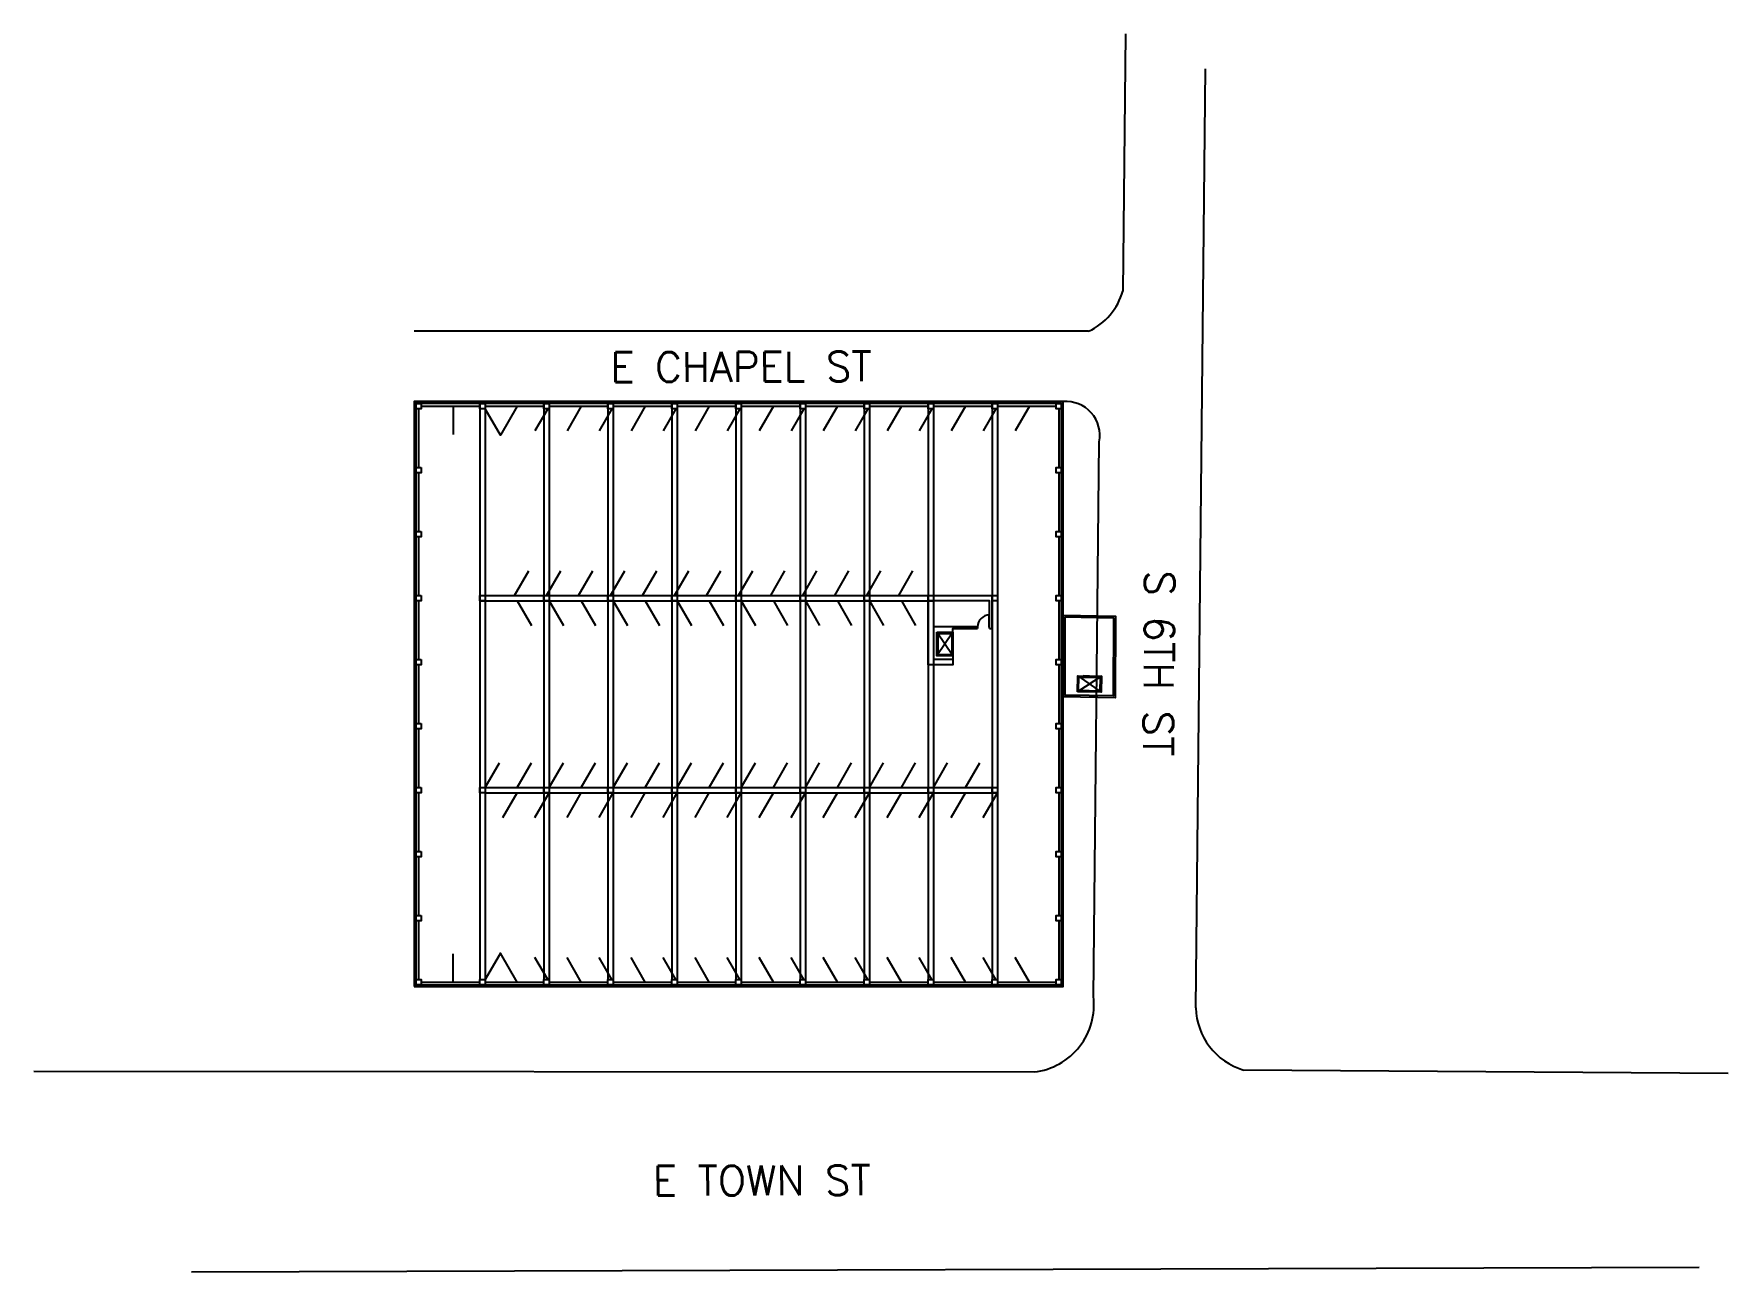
# Model space of a CAD drawing. Header units: inches. Extents: x 569 to 6284, y 618 to 4796.
import ezdxf

# ---------------------------------------------------------------- set-up
doc = ezdxf.new("R2010")
doc.units = ezdxf.units.IN
doc.header["$MEASUREMENT"] = 0
doc.layers.get('0').update_dxf_attribs({"color": 255})
for name, color, linetype in [('VMP-BEAMS', 251, 'Continuous'), ('VMP-BUILDING', 76, 'Continuous'), ('VMP-COLUMNS', 251, 'Continuous'), ('VMP-DOOR', 76, 'Continuous'), ('VMP-ELEVATOR', 251, 'Continuous'), ('VMP-SIDEWALK', 56, 'Continuous'), ('VMP-SPACES', 251, 'Continuous')]:
    doc.layers.add(name, color=color, linetype=linetype)
doc.styles.add('TITLE', font='swissb.ttf')

# ---------------------------------------------------------------- blocks, each defined once
blk = doc.blocks.new('*U1')
blk.add_lwpolyline([(0, 0), (0, 40), (-1.75, 40), (-1.75, 0)], close=True)
blk.add_arc((0, 0), 40, 90, 180)

msp = doc.modelspace()

# ---------------------------------------------------------------- linework, layer by layer
at = {"layer": 'VMP-BEAMS'}
for points in [[(2073.2, 3549.1), (2073.2, 1605.1)], [(2091.2, 3549.1), (2091.2, 1605.1)], [(2289.2, 3549.1), (2289.2, 1605.1)], [(2307.2, 3549.1), (2307.2, 1605.1)], [(2505.2, 3549.1), (2505.2, 1605.1)], [(2523.2, 3549.1), (2523.2, 1605.1)], [(2721.2, 3549.1), (2721.2, 1605.1)], [(2739.2, 3549.1), (2739.2, 1605.1)], [(2937.2, 3549.1), (2937.2, 1605.1)], [(2955.2, 3549.1), (2955.2, 1605.1)], [(3153.2, 3549.1), (3153.2, 1605.1)], [(3171.2, 3549.1), (3171.2, 1605.1)], [(3369.2, 3549.1), (3369.2, 1605.1)], [(3387.2, 3549.1), (3387.2, 1605.1)], [(3585.2, 3549.1), (3585.2, 1605.1)], [(3603.2, 3549.1), (3603.2, 1605.1)], [(3801.2, 3549.1), (3801.2, 1605.1)], [(3819.2, 3549.1), (3819.2, 1605.1)]]:
    msp.add_lwpolyline(points, dxfattribs=at)
at = {"layer": 'VMP-BUILDING'}
for points in [[(1851.2, 1581.1), (4041.2, 1581.1), (4041.2, 3555.1), (1851.2, 3555.1)], [(1857.2, 1587.1), (4035.2, 1587.1), (4035.2, 3549.1), (1857.2, 3549.1)], [(4041.4, 2834.9), (4216.9, 2831.6), (4215.8, 2555.7), (4041.2, 2558.9)], [(4047.4, 2828.8), (4210.9, 2825.7), (4209.9, 2561.8), (4047.2, 2564.8)]]:
    msp.add_lwpolyline(points, close=True, dxfattribs=at)
for points in [[(1857.2, 3549.1), (1857.2, 3555.1)], [(1875.2, 3555.1), (1875.2, 3549.1)], [(2073.2, 2901.1), (3801.2, 2901.1)], [(2073.2, 2883.1), (3603.2, 2883.1)], [(3669.2, 2697.1), (3669.2, 2667.1), (3603.2, 2667.1), (3585.2, 2667.1), (3585.2, 2901.1), (3801.2, 2901.1)], [(3792.2, 2789.1), (3792.2, 2883.1), (3603.2, 2883.1), (3603.2, 2685.1)], [(3801.2, 2789.1), (3801.2, 2901.1)], [(3801.2, 2789.1), (3801.2, 2883.1)], [(4041.2, 2834.9), (4041.2, 2558.9)], [(3752.2, 2795.1), (3603.2, 2795.2)], [(3669.2, 2777.1), (3669.2, 2789.1), (3752.2, 2789.1)], [(3752.2, 2795.1), (3752.2, 2789.1)], [(3792.2, 2795.1), (3790.4, 2795.1)], [(3792.2, 2789.1), (3801.2, 2789.1)], [(3669.2, 2685.1), (3603.2, 2685.1)], [(2091.2, 2253.1), (3819.2, 2253.1)], [(2091.2, 2235.1), (3819.2, 2235.1)], [(1857.2, 1587.1), (1857.2, 1581.1)], [(1875.2, 1581.1), (1875.2, 1587.1)]]:
    msp.add_lwpolyline(points, dxfattribs=at)
at = {"layer": 'VMP-COLUMNS'}
for points in [[(1875.2, 3549.1), (1875.2, 3531.1), (1857.2, 3531.1), (1857.2, 3549.1)], [(1857.2, 3549.1), (1875.2, 3549.1), (1875.2, 3531.1), (1857.2, 3531.1)], [(2073.2, 3549.1), (2091.2, 3549.1), (2091.2, 3531.1), (2073.2, 3531.1)], [(2289.2, 3549.1), (2307.2, 3549.1), (2307.2, 3531.1), (2289.2, 3531.1)], [(2505.2, 3549.1), (2523.2, 3549.1), (2523.2, 3531.1), (2505.2, 3531.1)], [(2721.2, 3549.1), (2739.2, 3549.1), (2739.2, 3531.1), (2721.2, 3531.1)], [(2937.2, 3549.1), (2955.2, 3549.1), (2955.2, 3531.1), (2937.2, 3531.1)], [(3153.2, 3549.1), (3171.2, 3549.1), (3171.2, 3531.1), (3153.2, 3531.1)], [(3369.2, 3549.1), (3387.2, 3549.1), (3387.2, 3531.1), (3369.2, 3531.1)], [(3585.2, 3549.1), (3603.2, 3549.1), (3603.2, 3531.1), (3585.2, 3531.1)], [(3801.2, 3549.1), (3819.2, 3549.1), (3819.2, 3531.1), (3801.2, 3531.1)], [(4035.2, 3549.1), (4035.2, 3531.1), (4017.2, 3531.1), (4017.2, 3549.1)], [(4035.2, 3549.1), (4035.2, 3531.1), (4017.2, 3531.1), (4017.2, 3549.1)], [(4017.2, 3549.1), (4035.2, 3549.1), (4035.2, 3531.1), (4017.2, 3531.1)], [(1875.2, 3333.1), (1875.2, 3315.1), (1857.2, 3315.1), (1857.2, 3333.1)], [(4035.2, 3333.1), (4035.2, 3315.1), (4017.2, 3315.1), (4017.2, 3333.1)], [(1875.2, 3117.1), (1875.2, 3099.1), (1857.2, 3099.1), (1857.2, 3117.1)], [(4035.2, 3117.1), (4035.2, 3099.1), (4017.2, 3099.1), (4017.2, 3117.1)], [(1875.2, 2901.1), (1875.2, 2883.1), (1857.2, 2883.1), (1857.2, 2901.1)], [(2073.2, 2901.1), (2091.2, 2901.1), (2091.2, 2883.1), (2073.2, 2883.1)], [(2289.2, 2901.1), (2307.2, 2901.1), (2307.2, 2883.1), (2289.2, 2883.1)], [(2505.2, 2901.1), (2523.2, 2901.1), (2523.2, 2883.1), (2505.2, 2883.1)], [(2721.2, 2901.1), (2739.2, 2901.1), (2739.2, 2883.1), (2721.2, 2883.1)], [(2937.2, 2901.1), (2955.2, 2901.1), (2955.2, 2883.1), (2937.2, 2883.1)], [(3153.2, 2901.1), (3171.2, 2901.1), (3171.2, 2883.1), (3153.2, 2883.1)], [(3369.2, 2901.1), (3387.2, 2901.1), (3387.2, 2883.1), (3369.2, 2883.1)], [(3585.2, 2901.1), (3603.2, 2901.1), (3603.2, 2883.1), (3585.2, 2883.1)], [(3801.2, 2901.1), (3819.2, 2901.1), (3819.2, 2883.1), (3801.2, 2883.1)], [(4035.2, 2901.1), (4035.2, 2883.1), (4017.2, 2883.1), (4017.2, 2901.1)], [(1875.2, 2685.1), (1875.2, 2667.1), (1857.2, 2667.1), (1857.2, 2685.1)], [(4035.2, 2685.1), (4035.2, 2667.1), (4017.2, 2667.1), (4017.2, 2685.1)], [(1875.2, 2469.1), (1875.2, 2451.1), (1857.2, 2451.1), (1857.2, 2469.1)], [(4035.2, 2469.1), (4035.2, 2451.1), (4017.2, 2451.1), (4017.2, 2469.1)], [(1875.2, 2253.1), (1875.2, 2235.1), (1857.2, 2235.1), (1857.2, 2253.1)], [(2073.2, 2253.1), (2091.2, 2253.1), (2091.2, 2235.1), (2073.2, 2235.1)], [(2289.2, 2253.1), (2307.2, 2253.1), (2307.2, 2235.1), (2289.2, 2235.1)], [(2505.2, 2253.1), (2523.2, 2253.1), (2523.2, 2235.1), (2505.2, 2235.1)], [(2721.2, 2253.1), (2739.2, 2253.1), (2739.2, 2235.1), (2721.2, 2235.1)], [(2937.2, 2253.1), (2955.2, 2253.1), (2955.2, 2235.1), (2937.2, 2235.1)], [(3153.2, 2253.1), (3171.2, 2253.1), (3171.2, 2235.1), (3153.2, 2235.1)], [(3369.2, 2253.1), (3387.2, 2253.1), (3387.2, 2235.1), (3369.2, 2235.1)], [(3585.2, 2253.1), (3603.2, 2253.1), (3603.2, 2235.1), (3585.2, 2235.1)], [(3801.2, 2253.1), (3819.2, 2253.1), (3819.2, 2235.1), (3801.2, 2235.1)], [(4035.2, 2253.1), (4035.2, 2235.1), (4017.2, 2235.1), (4017.2, 2253.1)], [(1875.2, 2037.1), (1875.2, 2019.1), (1857.2, 2019.1), (1857.2, 2037.1)], [(4035.2, 2037.1), (4035.2, 2019.1), (4017.2, 2019.1), (4017.2, 2037.1)], [(1875.2, 1821.1), (1875.2, 1803.1), (1857.2, 1803.1), (1857.2, 1821.1)], [(4035.2, 1821.1), (4035.2, 1803.1), (4017.2, 1803.1), (4017.2, 1821.1)], [(1857.2, 1605.1), (1875.2, 1605.1), (1875.2, 1587.1), (1857.2, 1587.1)], [(2073.2, 1605.1), (2091.2, 1605.1), (2091.2, 1587.1), (2073.2, 1587.1)], [(2289.2, 1605.1), (2307.2, 1605.1), (2307.2, 1587.1), (2289.2, 1587.1)], [(2505.2, 1605.1), (2523.2, 1605.1), (2523.2, 1587.1), (2505.2, 1587.1)], [(2721.2, 1605.1), (2739.2, 1605.1), (2739.2, 1587.1), (2721.2, 1587.1)], [(2937.2, 1605.1), (2955.2, 1605.1), (2955.2, 1587.1), (2937.2, 1587.1)], [(3153.2, 1605.1), (3171.2, 1605.1), (3171.2, 1587.1), (3153.2, 1587.1)], [(3369.2, 1605.1), (3387.2, 1605.1), (3387.2, 1587.1), (3369.2, 1587.1)], [(3585.2, 1605.1), (3603.2, 1605.1), (3603.2, 1587.1), (3585.2, 1587.1)], [(3801.2, 1605.1), (3819.2, 1605.1), (3819.2, 1587.1), (3801.2, 1587.1)], [(4035.2, 1605.1), (4035.2, 1587.1), (4017.2, 1587.1), (4017.2, 1605.1)], [(4017.2, 1605.1), (4035.2, 1605.1), (4035.2, 1587.1), (4017.2, 1587.1)]]:
    msp.add_lwpolyline(points, close=True, dxfattribs=at)
for points in [[(1866.2, 3531.1), (1866.2, 3333.1)], [(1875.2, 3540.1), (2073.2, 3540.1)], [(2091.2, 3540.1), (2289.2, 3540.1)], [(2307.2, 3540.1), (2505.2, 3540.1)], [(2523.2, 3540.1), (2721.2, 3540.1)], [(2739.2, 3540.1), (2937.2, 3540.1)], [(2955.2, 3540.1), (3153.2, 3540.1)], [(3171.2, 3540.1), (3369.2, 3540.1)], [(3387.2, 3540.1), (3585.2, 3540.1)], [(3603.2, 3540.1), (3801.2, 3540.1)], [(3819.2, 3540.1), (4017.2, 3540.1)], [(4026.2, 3531.1), (4026.2, 3333.1)], [(1866.2, 3315.1), (1866.2, 3117.1)], [(4026.2, 3315.1), (4026.2, 3117.1)], [(1866.2, 3099.1), (1866.2, 2901.1)], [(4026.2, 3099.1), (4026.2, 2901.1)], [(1866.2, 2883.1), (1866.2, 2685.1)], [(4026.2, 2883.1), (4026.2, 2685.1)], [(1866.2, 2667.1), (1866.2, 2469.1)], [(4026.2, 2667.1), (4026.2, 2469.1)], [(1866.2, 2451.1), (1866.2, 2253.1)], [(4026.2, 2451.1), (4026.2, 2253.1)], [(1866.2, 2235.1), (1866.2, 2037.1)], [(4026.2, 2235.1), (4026.2, 2037.1)], [(1866.2, 2019.1), (1866.2, 1821.1)], [(4026.2, 2019.1), (4026.2, 1821.1)], [(1866.2, 1803.1), (1866.2, 1605.1)], [(4026.2, 1803.1), (4026.2, 1605.1)], [(1875.2, 1596.1), (2073.2, 1596.1)], [(2091.2, 1596.1), (2289.2, 1596.1)], [(2307.2, 1596.1), (2505.2, 1596.1)], [(2523.2, 1596.1), (2721.2, 1596.1)], [(2739.2, 1596.1), (2937.2, 1596.1)], [(2955.2, 1596.1), (3153.2, 1596.1)], [(3171.2, 1596.1), (3369.2, 1596.1)], [(3387.2, 1596.1), (3585.2, 1596.1)], [(3603.2, 1596.1), (3801.2, 1596.1)], [(3819.2, 1596.1), (4017.2, 1596.1)]]:
    msp.add_lwpolyline(points, dxfattribs=at)
at = {"layer": 'VMP-ELEVATOR'}
for points in [[(3615.2, 2777.1), (3669.2, 2777.1), (3669.2, 2697.1), (3615.2, 2697.1)], [(3619.2, 2773.1), (3665.2, 2773.1), (3665.2, 2701.1), (3619.2, 2701.1)], [(4088.7, 2575.9), (4089.8, 2629.9), (4169.7, 2628.4), (4168.7, 2574.4)], [(4092.8, 2579.8), (4093.7, 2625.8), (4165.7, 2624.5), (4164.8, 2578.5)]]:
    msp.add_lwpolyline(points, close=True, dxfattribs=at)
for points in [[(3669.2, 2777.1), (3615.2, 2697.1)], [(3669.2, 2697.1), (3615.2, 2777.1)], [(3669.2, 2758.1), (3665.2, 2758.1)], [(3669.2, 2737.1), (3669.2, 2758.1)], [(3669.2, 2737.1), (3665.2, 2737.1)], [(3669.2, 2716.2), (3665.2, 2716.2)], [(3669.2, 2737.2), (3669.2, 2716.2)], [(4089.8, 2629.9), (4168.7, 2574.4)], [(4108.8, 2629.6), (4108.7, 2625.6)], [(4129.7, 2629.2), (4108.8, 2629.6)], [(4129.7, 2629.2), (4150.7, 2628.8)], [(4129.7, 2629.2), (4129.7, 2625.2)], [(4169.7, 2628.4), (4088.7, 2575.9)], [(4150.7, 2628.8), (4150.6, 2624.8)]]:
    msp.add_lwpolyline(points, dxfattribs=at)
at = {"layer": 'VMP-SIDEWALK'}
for points in [[(4251.4, 4795.9), (4242.3, 3928.2)], [(4488.1, 1510), (4521.3, 4677.4)], [(4126.4, 3792.2), (1851.2, 3792.2)], [(4041.2, 3555.1), (1851.2, 3554.7)], [(4041.2, 3555.1), (1851.2, 3555.1)], [(4142.9, 1547.5), (4162.5, 3419.2)], [(568.9, 1295.9), (3943.5, 1293.4)], [(6283.8, 1287.8), (4649.1, 1299.7)], [(6186.4, 633.5), (1100.7, 617.8)]]:
    msp.add_lwpolyline(points, dxfattribs=at)
for centre, radius, start, end in [((4035.3, 3987.3), 215.3, 295.1031, 344.0628), ((4050.4, 3441.3), 114.2, 348.8652, 94.6313), ((3917.5, 1519.1), 227.2, 276.572, 7.1802), ((4714.4, 1516.4), 226.3, 181.6361, 253.2284)]:
    msp.add_arc(centre, radius, start, end, dxfattribs=at)
at = {"layer": 'VMP-SPACES'}
for points in [[(1983.2, 3540.1), (1983.2, 3444.1)], [(2199.2, 3540.1), (2142.6, 3442.1), (2091.2, 3531.1)], [(2302, 3531.1), (2259.2, 3457)], [(2415.2, 3540.1), (2367.2, 3457)], [(2518, 3531.1), (2475.2, 3457)], [(2631.2, 3540.1), (2583.2, 3457)], [(2734, 3531.1), (2691.2, 3457)], [(2847.2, 3540.1), (2799.2, 3457)], [(2950, 3531.1), (2907.2, 3457)], [(3063.2, 3540.1), (3015.2, 3457)], [(3166, 3531.1), (3123.2, 3457)], [(3279.2, 3540.1), (3231.2, 3457)], [(3382, 3531.1), (3339.2, 3457)], [(3495.2, 3540.1), (3447.2, 3457)], [(3598, 3531.1), (3555.2, 3457)], [(3711.2, 3540.1), (3663.2, 3457)], [(3814, 3531.1), (3771.2, 3457)], [(3927.2, 3540.1), (3879.2, 3457)], [(2190.2, 2901.1), (2238.2, 2984.3)], [(2298.2, 2901.1), (2346.2, 2984.3)], [(2406.2, 2901.1), (2406.2, 2901.1), (2454.2, 2984.3)], [(2514.2, 2901.1), (2562.2, 2984.3)], [(2622.2, 2901.1), (2670.2, 2984.3)], [(2730.2, 2901.1), (2778.2, 2984.3)], [(2838.2, 2901.1), (2838.2, 2901.1), (2886.2, 2984.3)], [(2946.2, 2901.1), (2994.2, 2984.3)], [(3054.2, 2901.1), (3054.2, 2901.1), (3102.2, 2984.3)], [(3162.2, 2901.1), (3210.2, 2984.3)], [(3270.2, 2901.1), (3270.2, 2901.1), (3318.2, 2984.3)], [(3378.2, 2901.1), (3426.2, 2984.3)], [(3486.2, 2901.1), (3486.2, 2901.1), (3534.2, 2984.3)], [(2199.2, 2883.1), (2247.2, 2800)], [(2307.2, 2883.1), (2355.2, 2800)], [(2415.2, 2883.1), (2463.2, 2800)], [(2523.2, 2883.1), (2571.2, 2800)], [(2631.2, 2883.1), (2679.2, 2800)], [(2739.2, 2883.1), (2787.2, 2800)], [(2847.2, 2883.1), (2895.2, 2800)], [(2955.2, 2883.1), (3003.2, 2800)], [(3063.2, 2883.1), (3111.2, 2800)], [(3171.2, 2883.1), (3219.2, 2800)], [(3279.2, 2883.1), (3327.2, 2800)], [(3387.2, 2883.1), (3435.2, 2800)], [(3495.2, 2883.1), (3543.2, 2800)], [(2091.2, 2253.1), (2139.2, 2336.3)], [(2199.2, 2253.1), (2247.2, 2336.3)], [(2307.2, 2253.1), (2355.2, 2336.3)], [(2415.2, 2253.1), (2463.2, 2336.3)], [(2523.2, 2253.1), (2523.2, 2253.1), (2571.2, 2336.3)], [(2631.2, 2253.1), (2679.2, 2336.3)], [(2739.2, 2253.1), (2787.2, 2336.3)], [(2847.2, 2253.1), (2895.2, 2336.3)], [(2955.2, 2253.1), (2955.2, 2253.1), (3003.2, 2336.3)], [(3063.2, 2253.1), (3111.2, 2336.3)], [(3171.2, 2253.1), (3171.2, 2253.1), (3219.2, 2336.3)], [(3279.2, 2253.1), (3327.2, 2336.3)], [(3387.2, 2253.1), (3387.2, 2253.1), (3435.2, 2336.3)], [(3495.2, 2253.1), (3543.2, 2336.3)], [(3603.2, 2253.1), (3603.2, 2253.1), (3651.2, 2336.3)], [(3711.2, 2253.1), (3759.2, 2336.3)], [(2151.2, 2152), (2199.2, 2235.1)], [(2259.2, 2152), (2307.2, 2235.1)], [(2367.2, 2152), (2415.2, 2235.1)], [(2475.2, 2152), (2523.2, 2235.1)], [(2583.2, 2152), (2631.2, 2235.1)], [(2691.2, 2152), (2739.2, 2235.1)], [(2799.2, 2152), (2847.2, 2235.1)], [(2907.2, 2152), (2955.2, 2235.1)], [(3015.2, 2152), (3063.2, 2235.1)], [(3123.2, 2152), (3171.2, 2235.1)], [(3231.2, 2152), (3279.2, 2235.1)], [(3339.2, 2152), (3387.2, 2235.1)], [(3447.2, 2152), (3495.2, 2235.1)], [(3555.2, 2152), (3603.2, 2235.1)], [(3663.2, 2152), (3711.2, 2235.1)], [(3771.2, 2152), (3819.2, 2235.1)], [(1983.2, 1596.1), (1983.2, 1692.1)], [(2199.2, 1596.1), (2142.6, 1694.2), (2091.2, 1605.1)], [(2302, 1605.1), (2259.2, 1679.3)], [(2415.2, 1596.1), (2367.2, 1679.3)], [(2518, 1605.1), (2475.2, 1679.3)], [(2631.2, 1596.1), (2583.2, 1679.3)], [(2734, 1605.1), (2691.2, 1679.3)], [(2847.2, 1596.1), (2799.2, 1679.3)], [(2950, 1605.1), (2907.2, 1679.3)], [(3063.2, 1596.1), (3015.2, 1679.3)], [(3166, 1605.1), (3123.2, 1679.3)], [(3279.2, 1596.1), (3231.2, 1679.3)], [(3382, 1605.1), (3339.2, 1679.3)], [(3495.2, 1596.1), (3447.2, 1679.3)], [(3598, 1605.1), (3555.2, 1679.3)], [(3711.2, 1596.1), (3663.2, 1679.3)], [(3814, 1605.1), (3771.2, 1679.3)], [(3927.2, 1596.1), (3879.2, 1679.3)]]:
    msp.add_lwpolyline(points, dxfattribs=at)

# ---------------------------------------------------------------- block references
at = {"layer": 'VMP-DOOR'}
msp.add_blockref('*U1', (3792.2, 2795.1), dxfattribs=at)

# ---------------------------------------------------------------- texts
at = {"layer": 'VMP-SIDEWALK', "char_height": 100.323, "attachment_point": 1, "style": 'TITLE'}
for s, width, insert, rotation in [('{\\Fromans|c0;E CHAPEL ST}', 1420.567, (2513.7, 3721.3), 0.1765), ('{\\Fromans|c0;S 6TH ST}', 1175.183, (4417.2, 2985), 269.4), ('{\\Fromans|c0;E TOWN ST}', 1175.183, (2656.8, 976.1), 0.1765)]:
    msp.add_mtext_dynamic_manual_height_columns(s, width=width, gutter_width=10, heights=[0], dxfattribs=dict(at, insert=insert, rotation=rotation))

doc.saveas('drawing.dxf')
